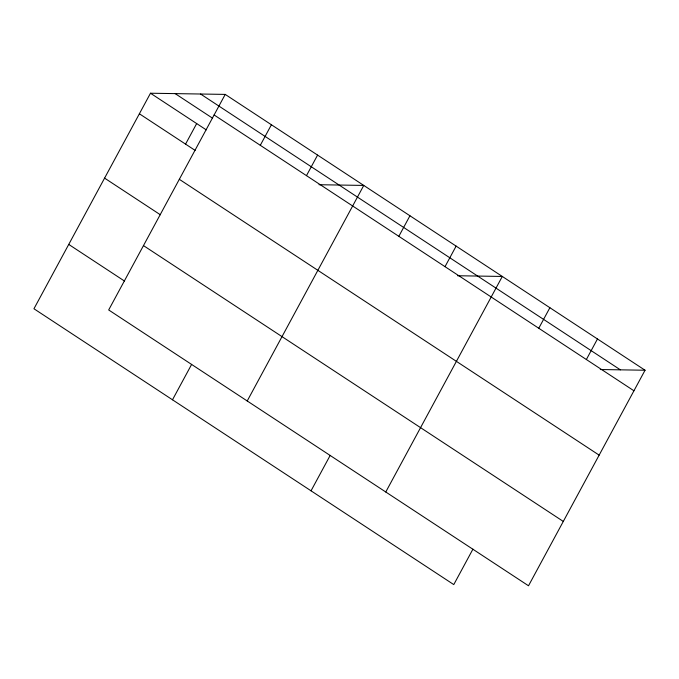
<?xml version="1.0" encoding="UTF-8"?>
<svg xmlns="http://www.w3.org/2000/svg" width="679" height="679" viewBox="0 0 679 679"><rect width="100%" height="100%" fill="white"/><g stroke="black" fill="none" stroke-linecap="round" stroke-linejoin="round"><path stroke-width="1.02" d="M225.224 94.406L108.682 309.955L528.508 585.773L645.05 370.233L225.224 94.406L150.492 93.227L33.95 308.767L453.776 584.594L472.932 549.15M185.562 144.118L196.672 123.57M260.295 145.306L271.405 124.749M172.491 399.787L191.656 364.351M306.475 175.64L317.585 155.092M247.224 400.975L363.766 185.426L318.994 184.722M398.836 236.326L409.946 215.769M311.033 490.815L330.198 455.371M445.017 266.669L456.127 246.112M385.765 491.995L502.307 276.455L457.536 275.742M538.778 328.263L549.888 307.714M586.359 359.522L597.469 338.974M600.27 369.52L645.05 370.233M200.568 94.016L620.385 369.843M214.114 114.963L633.94 390.781M175.157 93.617L212.62 118.231M150.492 93.227L206.255 129.867M139.382 113.783L195.145 150.415M179.324 179.307L599.141 455.134M104.591 178.127L160.354 214.768M143.473 245.603L563.298 521.43M68.74 244.423L124.503 281.064"/></g></svg>
